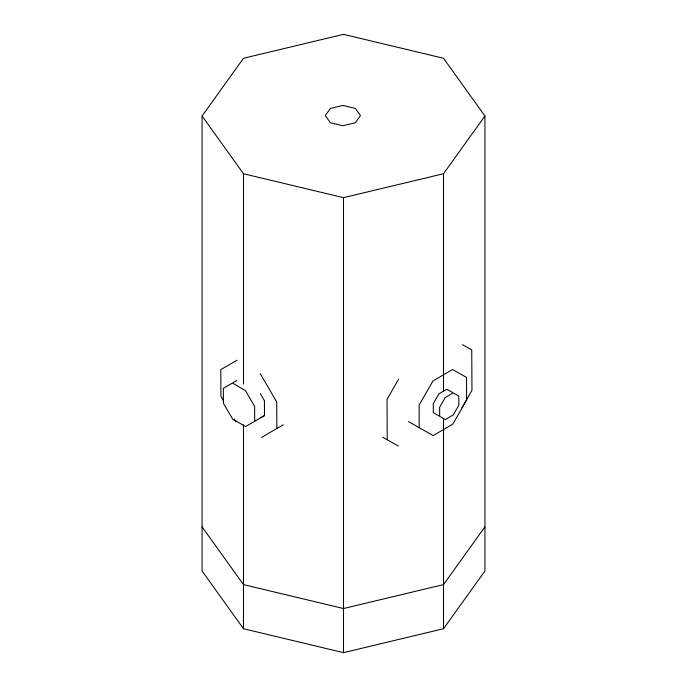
<?xml version="1.0" encoding="UTF-8"?>
<svg xmlns="http://www.w3.org/2000/svg" width="687" height="687" viewBox="0 0 687 687"><rect width="100%" height="100%" fill="white"/><g stroke="black" fill="none" stroke-linecap="round" stroke-linejoin="round"><path stroke-width="1.03" d="M398.572 379.233L387.021 399.396L387.236 439.792L398.331 446.043M461.99 407.692L471.96 390.285L471.746 349.889L462.497 344.676M202.064 116.009L243.49 58.266L343.5 34.35L443.51 58.266L484.936 116.009L484.936 570.991L443.51 628.734L343.5 652.65L243.49 628.734L202.064 570.991L202.064 116.009L243.49 173.742L243.49 384.067M443.51 391.581L443.51 173.742L484.936 116.009M484.936 526.877L443.51 584.611L343.5 608.527L243.49 584.611L202.064 526.877M254.705 421.303L254.619 406.386L245.396 390.542L232.429 383.063L223.327 388.318L223.412 403.235L232.644 419.07L245.602 426.558L264.504 415.583L264.418 400.667L260.313 393.625M261.489 437.43L283.284 424.806M237.049 360.228L220.776 369.623L220.931 396.279L223.593 400.839M233.125 382.599L236.766 380.495M260.862 417.687L264.504 415.583M243.49 173.742L343.5 197.658L443.51 173.742M452.407 392.406L446.773 389.228L438.847 393.866L433.274 403.587L433.325 412.715L438.959 415.893M419.216 427.718L433.188 435.584L452.827 424.111L466.628 400.014L466.507 377.403L452.544 369.529L432.904 381.01L419.104 405.107L419.216 427.718L408.516 421.535M382.625 437.13L387.236 439.792M260.21 373.599L276.698 401.904L276.852 428.559M234.233 419.104L235.83 421.844M443.51 418.409L443.51 628.734M343.5 197.658L343.5 652.65M243.49 424.849L243.49 628.734M445.21 397.541L439.637 407.262L439.689 416.391L445.331 419.568L453.257 414.931L458.822 405.21L458.779 396.081L453.137 392.904L445.21 397.541M330.421 108.409L325.269 115.588L330.421 122.767L342.865 125.747L355.299 122.767L360.46 115.588L355.299 108.409L342.865 105.429L330.421 108.409"/></g></svg>
